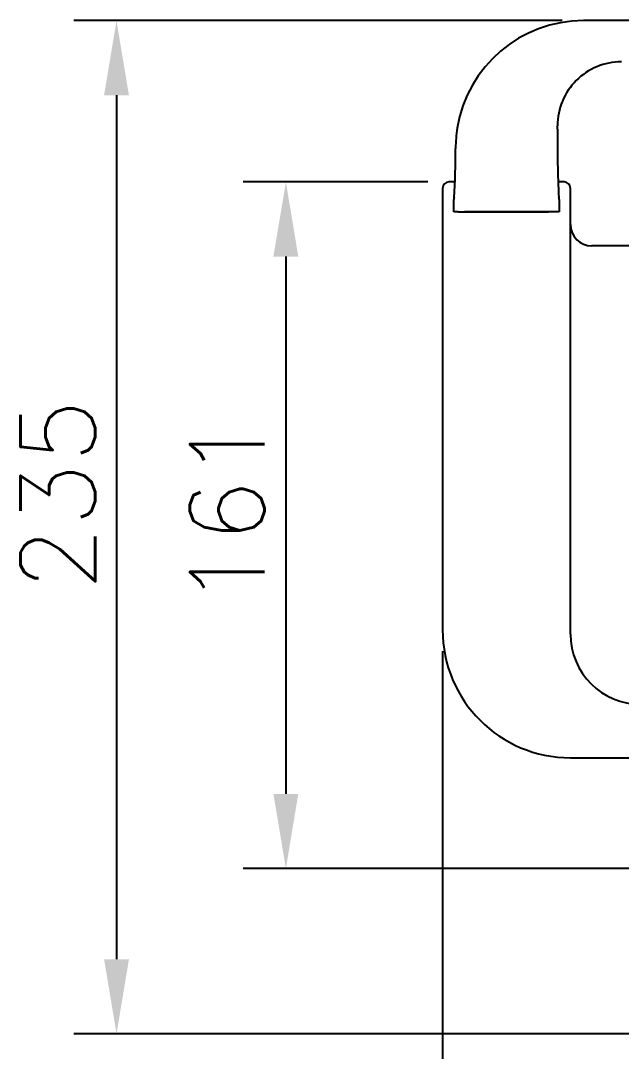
# Model space of a CAD drawing. Extents: x 17496 to 17916, y -10787 to -10193.
# Drawn here: x 17593.48 to 17621.67, y -10578.17 to -10529.83 of the extents above; entities that cross this region are included whole.
import ezdxf

# ---------------------------------------------------------------- set-up
doc = ezdxf.new("R2010")
doc.units = 0
doc.header["$LTSCALE"] = 7
doc.header["$MEASUREMENT"] = 0
doc.layers.add('D', color=2, linetype='CONTINUOUS')
doc.layers.add('DWG', color=7, linetype='CONTINUOUS')
doc.styles.add('GHS', font='romans', dxfattribs={"bigfont": 'ghs'})

msp = doc.modelspace()

# ---------------------------------------------------------------- linework, layer by layer
at = {"layer": 'D'}
for p, q in [((17618.887, -10529.83), (17595.979, -10529.83)), ((17597.979, -10533.33), (17597.979, -10573.845)), ((17612.578, -10537.396), (17603.925, -10537.396)), ((17605.925, -10540.896), (17605.925, -10566.096)), ((17613.278, -10559.398), (17613.278, -10611.929)), ((17629.273, -10569.596), (17603.925, -10569.596)), ((17629.283, -10577.345), (17595.979, -10577.345))]:
    msp.add_line(p, q, dxfattribs=at)
for points in [[(17597.396, -10533.33), (17598.563, -10533.33), (17597.979, -10529.83)], [(17605.341, -10540.896), (17606.508, -10540.896), (17605.925, -10537.396)], [(17605.341, -10566.096), (17606.508, -10566.096), (17605.925, -10569.596)], [(17597.396, -10573.845), (17598.563, -10573.845), (17597.979, -10577.345)]]:
    msp.add_solid(points, dxfattribs=at)
at = {"layer": 'DWG'}
for p, q in [((17714.67, -10529.83), (17619.887, -10529.83)), ((17618.668, -10534.92), (17618.668, -10534.761)), ((17613.278, -10537.696), (17613.278, -10558.398)), ((17613.859, -10537.396), (17613.578, -10537.396)), ((17618.979, -10537.396), (17618.698, -10537.396)), ((17619.278, -10558.596), (17619.278, -10537.696)), ((17613.802, -10538.796), (17613.802, -10538.219)), ((17613.802, -10538.796), (17613.802, -10538.22)), ((17618.755, -10538.22), (17618.755, -10538.796)), ((17614.004, -10538.796), (17613.802, -10538.796)), ((17614.004, -10538.796), (17614.304, -10538.796)), ((17618.253, -10538.796), (17614.304, -10538.796)), ((17614.304, -10538.796), (17618.253, -10538.796)), ((17618.553, -10538.796), (17618.253, -10538.796)), ((17618.755, -10538.796), (17618.553, -10538.796)), ((17690.695, -10540.396), (17620.278, -10540.396)), ((17619.276, -10564.396), (17709.478, -10564.396))]:
    msp.add_line(p, q, dxfattribs=at)
for centre, radius, start, end in [((17619.886, -10535.828), 5.997, 89.9964, 170.83), ((17621.667, -10534.76), 2.998, 89.9925, 180.0066), ((17620.209, -10535.876), 6.324, 170.8635, 179.516), ((17666.216, -10535.668), 47.548, 179.0985, 182.9721), ((17582.094, -10536.187), 31.788, 356.4893, 0.656), ((17614.102, -10538.22), 0.3, 158.8379, 179.9999), ((17622.578, -10558.596), 3.3, 180, 270)]:
    msp.add_arc(centre, radius, start, end, dxfattribs=at)
for centre, major_axis, start_param, end_param in [((17613.579, -10537.696), (-0.212, 0.212), 5.49813, 7.068241), ((17618.978, -10537.696), (0.212, 0.212), 5.49813, 7.068241), ((17614.102, -10538.22), (-0.212, 0.212), 0.41563, 0.785056), ((17618.455, -10538.22), (0.212, 0.212), 5.49813, 5.867128), ((17620.279, -10539.396), (-0.708, -0.708), 5.49813, 7.068241), ((17619.28, -10558.394), (-4.246, -4.246), 5.49813, 7.068241)]:
    msp.add_ellipse(centre, major_axis=major_axis, ratio=0.999315, start_param=start_param, end_param=end_param, dxfattribs=at)
msp.add_open_spline([(17618.755, -10538.22), (17618.755, -10538.219), (17618.755, -10538.219), (17618.755, -10538.219)], degree=3, dxfattribs=at)

# ---------------------------------------------------------------- texts
at = {"layer": 'D', "char_height": 3.5, "attachment_point": 5, "rotation": 90, "style": 'GHS'}
for s, insert in [('\\A1;235', (17595.229, -10552.071)), ('\\A1;161', (17603.175, -10552.836))]:
    msp.add_mtext(s, dxfattribs=dict(at, insert=insert))

doc.saveas('drawing.dxf')
